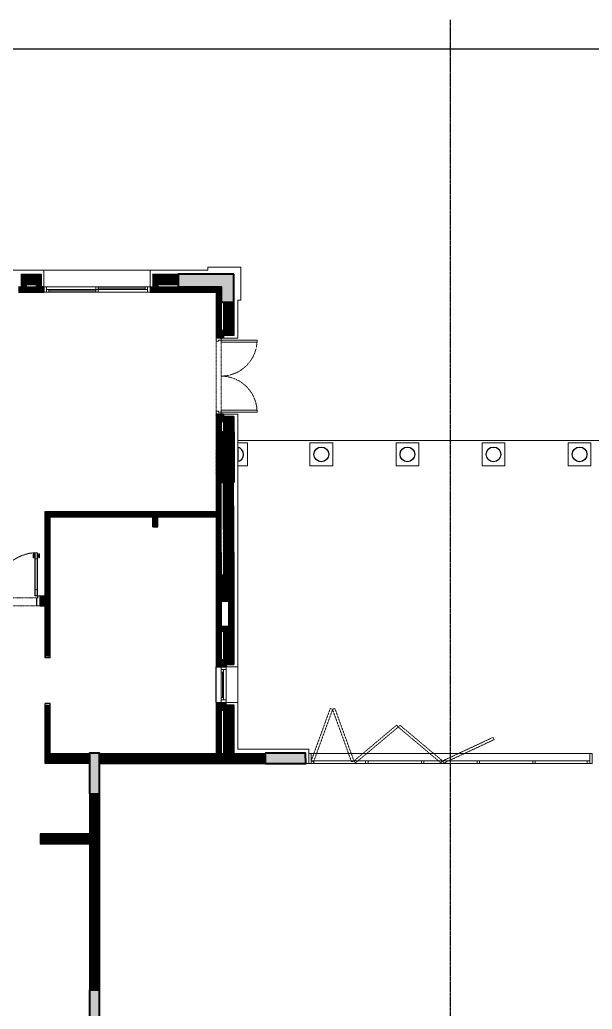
# Model space of a CAD drawing. Header units: inches. Extents: x 230831 to 416194, y 441295 to 526666.
# Drawn here: x 383489 to 394794, y 503945 to 523472 of the extents above; entities that cross this region are included whole.
import ezdxf

# ---------------------------------------------------------------- set-up
doc = ezdxf.new("R2010")
doc.units = ezdxf.units.IN
doc.header["$MEASUREMENT"] = 0
for name, pattern in [('xref grd floor$0$CENTER', [2, 1.25, -0.25, 0.25, -0.25]), ('xref grd floor$0$HIDDEN', [0.375, 0.25, -0.125]), ('xref grd floor$0$HIDDEN2', [0.1875, 0.125, -0.0625]), ('xref grd floor$0$XREF-V2-GF_COLS$0$XREF-V-COLS-GF$0$CENTER2', [1.125, 0.75, -0.125, 0.125, -0.125])]:
    doc.linetypes.add(name, pattern=pattern)
for name, color, linetype, lineweight in [('1', 1, 'Continuous', 50), ('xref grd floor$0$A-DOOR', 134, 'Continuous', 18), ('xref grd floor$0$A-FLOR-HIDN', 252, 'xref grd floor$0$HIDDEN', 0), ('xref grd floor$0$A-FLOR-STRS', 2, 'Continuous', 18), ('xref grd floor$0$A-FLOR-TILE', 8, 'Continuous', 9), ('xref grd floor$0$A-GLAZ', 134, 'Continuous', 18), ('xref grd floor$0$A-WALL-TILE', 8, 'Continuous', 9), ('xref grd floor$0$XREF-V2-GF_COLS$0$A-COLS', 5, 'Continuous', 40), ('xref grd floor$0$XREF-V2-GF_COLS$0$A-COLS-PATT', 253, 'Continuous', 20)]:
    doc.layers.add(name, color=color, linetype=linetype, lineweight=lineweight)
doc.layers.add('xref grd floor$0$A-WALL', color=7, linetype='Continuous')
doc.layers.add('xref grd floor$0$CQ Wall hatch_CHB', color=8, linetype='Continuous')
pattern_1 = [(45, (20869.716, 76050.643), (-13.258252, 13.258252), [])]

# ---------------------------------------------------------------- blocks, each defined once
blk = doc.blocks.new('xref grd floor$0$DR - 1550')
at = {"color": 253, "linetype": 'xref grd floor$0$HIDDEN2'}
for p, q in [((40, 100), (1460, 100)), ((60, 0), (1440, 0))]:
    blk.add_line(p, q, dxfattribs=at)
for points in [[(40, 100), (40, 810), (80, 810), (80, 100), (40, 100)], [(1460, 100), (1460, 810), (1420, 810), (1420, 100), (1460, 100)]]:
    blk.add_lwpolyline(points)
for points in [[(0, 90), (10, 90), (10, 100), (40, 100), (40, 50), (60, 50), (60, 0), (10, 0), (10, 10), (0, 10)], [(1500, 90), (1490, 90), (1490, 100), (1460, 100), (1460, 50), (1440, 50), (1440, 0), (1490, 0), (1490, 10), (1500, 10)]]:
    blk.add_lwpolyline(points, close=True)
at = {"linetype": 'xref grd floor$0$HIDDEN2'}
for centre, start, end in [((38, 99), 0.0731, 86.5576), ((1462, 99), 93.4424, 179.9269)]:
    blk.add_arc(centre, 712, start, end, dxfattribs=at)
blk = doc.blocks.new('*U48')
for p, q in [((-873, 1028), (-873, 948)), ((-869, 1008), (-859, 1008)), ((-869, 1008), (-869, 968)), ((-859, 1008), (-859, 968)), ((-855, 1008), (-850, 1008)), ((-855, 1008), (-855, 968)), ((-800, 1050), (-850, 1050)), ((-850, 1050), (-800, 1050)), ((-850, 200), (-850, 1050)), ((-804, 1046), (-846, 1046)), ((-846, 204), (-846, 1046)), ((-804, 1046), (-804, 204)), ((-800, 1050), (-800, 200)), ((-795, 1008), (-800, 1008)), ((-795, 1008), (-795, 968)), ((-781, 1008), (-791, 1008)), ((-791, 1008), (-791, 968)), ((-781, 1008), (-781, 968)), ((-777, 1028), (-777, 948)), ((777, 1028), (777, 948)), ((781, 1008), (781, 968)), ((781, 1008), (791, 1008)), ((791, 1008), (791, 968)), ((795, 1008), (795, 968)), ((795, 1008), (800, 1008)), ((800, 1050), (800, 200)), ((850, 1050), (800, 1050)), ((800, 1050), (850, 1050)), ((804, 1046), (804, 204)), ((804, 1046), (846, 1046)), ((846, 204), (846, 1046)), ((850, 200), (850, 1050)), ((855, 1008), (850, 1008)), ((855, 1008), (855, 968)), ((869, 1008), (859, 1008)), ((859, 1008), (859, 968)), ((869, 1008), (869, 968)), ((873, 1028), (873, 948)), ((-869, 968), (-859, 968)), ((-855, 968), (-850, 968)), ((-804, 926), (-846, 926)), ((-795, 968), (-800, 968)), ((-781, 968), (-791, 968)), ((781, 968), (791, 968)), ((795, 968), (800, 968)), ((804, 926), (846, 926)), ((855, 968), (850, 968)), ((869, 968), (859, 968)), ((-800, 200), (-850, 200)), ((800, 200), (850, 200))]:
    blk.add_line(p, q)
at = {"color": 253, "linetype": 'xref grd floor$0$HIDDEN2'}
for p, q in [((-830, 160), (830, 160)), ((830, 0), (-830, 0))]:
    blk.add_line(p, q, dxfattribs=at)
for points in [[(-888, 1020), (-888, 956)], [(-878, 1026), (-878, 949)], [(-772, 1026), (-772, 949)], [(-762, 1020), (-762, 956)], [(762, 1020), (762, 956)], [(772, 1026), (772, 949)], [(878, 1026), (878, 949)], [(888, 1020), (888, 956)]]:
    blk.add_lwpolyline(points)
for points in [[(-873, 1028), (-873, 948, -2.191511)], [(-777, 1028), (-777, 948, 2.191511)], [(777, 1028), (777, 948, -2.191511)], [(873, 1028), (873, 948, 2.191511)]]:
    blk.add_lwpolyline(points, format="xyb")
at = {"flags": 128}
for points in [[(-846, 926), (-804, 926), (-804, 1046), (-846, 1046)], [(846, 926), (804, 926), (804, 1046), (846, 1046)], [(-846, 204), (-804, 204), (-804, 324), (-846, 324)], [(846, 204), (804, 204), (804, 324), (846, 324)]]:
    blk.add_lwpolyline(points, close=True, dxfattribs=at)
for points in [[(-900, 200), (-850, 200), (-850, 160), (-830, 160), (-830, 0), (-900, 0)], [(-896, 196), (-854, 196), (-854, 156), (-834, 156), (-834, 4), (-896, 4)], [(900, 200), (850, 200), (850, 160), (830, 160), (830, 0), (900, 0)], [(896, 196), (854, 196), (854, 156), (834, 156), (834, 4), (896, 4)]]:
    blk.add_lwpolyline(points, close=True)
for centre, start, end in [((-861, 988), 106.2602, 129.7918), ((-789, 988), 50.2082, 73.7398), ((789, 988), 106.2602, 129.7918), ((861, 988), 50.2082, 73.7398), ((-861, 988), 230.2082, 253.7398), ((-789, 988), 286.2602, 309.7918), ((789, 988), 230.2082, 253.7398), ((861, 988), 286.2602, 309.7918)]:
    blk.add_arc(centre, 41.7, start, end)
at = {"linetype": 'xref grd floor$0$CENTER', "ltscale": 0.4}
for centre, start, end in [((-853, 199), 0.0777, 86.4509), ((853, 199), 93.5491, 179.9223)]:
    blk.add_arc(centre, 853, start, end, dxfattribs=at)
blk = doc.blocks.new('xref grd floor$0$XREF-V2-GF_COLS')
at = {"layer": 'xref grd floor$0$XREF-V2-GF_COLS$0$A-COLS-PATT'}
for points in [[(261451, 505154), (260384, 504889), (260444, 504646), (261269, 504851), (261342, 504560), (261584, 504620)], [(262444, 501166), (262153, 501093), (261911, 502064), (262202, 502136)], [(262765, 498840), (263007, 498900), (262887, 499385), (262644, 499325)], [(264336, 496129), (264384, 495935), (265161, 496128), (265112, 496322)], [(261162, 494515), (261356, 494563), (261163, 495339), (260969, 495291)], [(262290, 489980), (262484, 490029), (262291, 490805), (262097, 490757)]]:
    blk.add_hatch(color=256, dxfattribs=at).paths.add_polyline_path(points)
at = {"layer": 'Defpoints', "linetype": 'xref grd floor$0$XREF-V2-GF_COLS$0$XREF-V-COLS-GF$0$CENTER2'}
blk.add_line((273204, 475645), (264392, 511061), dxfattribs=at)
at = {"layer": 'xref grd floor$0$XREF-V2-GF_COLS$0$A-COLS'}
for points in [[(261451, 505154), (260384, 504889), (260444, 504646), (261269, 504851), (261342, 504560), (261584, 504620)], [(261451, 505154), (260384, 504889), (260444, 504646), (261269, 504851), (261342, 504560), (261584, 504620)], [(262444, 501166), (262153, 501093), (261911, 502064), (262202, 502136)], [(262444, 501166), (262153, 501093), (261911, 502064), (262202, 502136)], [(262765, 498840), (263007, 498900), (262887, 499385), (262644, 499325)], [(262765, 498840), (263007, 498900), (262887, 499385), (262644, 499325)], [(264336, 496129), (264384, 495935), (265161, 496128), (265112, 496322)], [(264336, 496129), (264384, 495935), (265161, 496128), (265112, 496322)], [(261162, 494515), (261356, 494563), (261163, 495339), (260969, 495291)], [(261162, 494515), (261356, 494563), (261163, 495339), (260969, 495291)], [(262290, 489980), (262484, 490029), (262291, 490805), (262097, 490757)], [(262290, 489980), (262484, 490029), (262291, 490805), (262097, 490757)]]:
    blk.add_lwpolyline(points, close=True, dxfattribs=at)
blk = doc.blocks.new('xref grd floor$0$stonecladding')
at = {"layer": 'xref grd floor$0$A-WALL-TILE'}
for p, q in [((9830, 44041, 0), (19410, 44041, 0)), ((19410, 44041, 0), (19410, 44101, 0)), ((20060, 44101, 0), (19410, 44101, 0)), ((20060, 43451, 0), (20060, 44101, 0)), ((20060, 43451, 0), (20000, 43451, 0))]:
    blk.add_line(p, q, dxfattribs=at)
at = {"layer": 'xref grd floor$0$A-WALL-TILE', "elevation": 0}
for points in [[(20000, 42701), (20000, 43451)], [(21400, 34506), (21400, 34586), (20000, 34586), (20000, 41201)]]:
    blk.add_lwpolyline(points, dxfattribs=at)
blk = doc.blocks.new('mak ground floor plan')
at = {"layer": 'xref grd floor$0$CQ Wall hatch_CHB'}
h = blk.add_hatch(dxfattribs=at)
h.set_pattern_fill('ANSI31,_O', color=8, scale=150)
h.set_pattern_definition(pattern_1)
h.paths.add_polyline_path([(36990, 120011), (36590, 120011), (36590, 119761), (36540, 119761), (36540, 119661), (36590, 119661), (36990, 119661), (37040, 119661), (37040, 119761), (36990, 119761)])
h.paths.add_polyline_path([(36890, 119811), (36890, 119761), (36690, 119761), (36690, 119811)], flags=16)
h = blk.add_hatch(dxfattribs=at)
h.set_pattern_fill('ANSI31,_O', color=8, scale=150)
h.set_pattern_definition(pattern_1)
h.paths.add_polyline_path([(40790, 119461), (40590, 119461), (40590, 118901), (40540, 118901), (40540, 119461), (40540, 119761), (39690, 119761), (39290, 119761), (39290, 119811), (39690, 119811), (39690, 120011), (39190, 120011), (39190, 119761), (39140, 119761), (39140, 119661), (39190, 119661), (40440, 119661), (40440, 118751), (40590, 118751), (40590, 118801), (40790, 118801)])
h = blk.add_hatch(dxfattribs=at)
h.set_pattern_fill('ANSI31,_O', color=8, scale=150)
h.set_pattern_definition(pattern_1)
h.paths.add_polyline_path([(40790, 113566), (40690, 113566), (40690, 113066), (40540, 113066), (40540, 113566), (40540, 113566), (40540, 114066), (40532, 115901), (40490, 115901), (40490, 116901), (40540, 116901), (40540, 117101), (40590, 117101), (40590, 116901), (40790, 116901), (40790, 117201), (40590, 117201), (40590, 117251), (40440, 117251), (40440, 115326), (37065, 115326), (37065, 113666), (36965, 113666), (36965, 113466), (37065, 113466), (37065, 112464), (37165, 112464), (37165, 115226), (39190, 115226), (39190, 115026), (39290, 115026), (39290, 115226), (40440, 115226), (40440, 112261), (40640, 112261), (40640, 112311), (40790, 112311)])
h.paths.add_polyline_path([(40590, 112966), (40590, 112411), (40540, 112411), (40540, 112966)], flags=16)
h = blk.add_hatch(dxfattribs=at)
h.set_pattern_fill('ANSI31,_O', color=8, scale=150)
h.set_pattern_definition(pattern_1)
h.paths.add_polyline_path([(40540, 114066), (40540, 115901), (40582, 115901), (40582, 114066)])
h.paths.add_polyline_path([(40790, 113566), (40540, 113566), (40540, 114066), (40532, 115901), (40490, 115901), (40490, 116901), (40790, 116901), (40790, 115901), (40782, 115901), (40790, 114066), (40790, 114066)])
h = blk.add_hatch(dxfattribs=at)
h.set_pattern_fill('ANSI31,_O', color=8, scale=150)
h.set_pattern_definition(pattern_1)
h.paths.add_polyline_path([(37940, 110556), (37165, 110556), (37165, 111514), (37065, 111514), (37065, 110356), (37940, 110356)])
h = blk.add_hatch(dxfattribs=at)
h.set_pattern_fill('ANSI31,_O', color=8, scale=150)
h.set_pattern_definition(pattern_1)
h.paths.add_polyline_path([(41410, 110556), (40790, 110556), (40790, 111511), (40640, 111511), (40640, 111561), (40440, 111561), (40440, 110556), (38140, 110556), (38140, 110356), (41410, 110356)])
h.paths.add_polyline_path([(40540, 110556), (40540, 111411), (40590, 111411), (40590, 110556)], flags=16)
h = blk.add_hatch(dxfattribs=at)
h.set_pattern_fill('ANSI31,_O', color=8, scale=150)
h.set_pattern_definition(pattern_1)
h.paths.add_polyline_path([(38140, 109757), (37940, 109757), (37940, 108966), (36965, 108966), (36965, 108766), (37940, 108766), (37940, 105884), (38140, 105884)])
at = {"layer": 'Defpoints'}
blk.add_lwpolyline([(69270, 124451), (20870, 124451), (20870, 76051), (69270, 76051)], close=True, dxfattribs=at)
blk.add_lwpolyline([(69270, 124451), (20870, 124451), (20870, 76051), (69270, 76051)], close=True, dxfattribs=at)
at = {"layer": 'xref grd floor$0$A-DOOR'}
for p, q in [((40590, 112161, 0), (40540, 112161, 0)), ((40590, 112161, 0), (40540, 112161, 0)), ((40590, 112161, 0), (40540, 112161, 0)), ((40565, 112161, 0), (40565, 111661, 0)), ((40565, 112161, 0), (40565, 111661, 0)), ((40565, 112161, 0), (40565, 111661, 0)), ((40590, 111661, 0), (40540, 111661, 0)), ((40590, 111661, 0), (40540, 111661, 0)), ((40590, 111661, 0), (40540, 111661, 0))]:
    blk.add_line(p, q, dxfattribs=at)
at = {"layer": 'xref grd floor$0$A-DOOR', "elevation": 0}
for points in [[(40640, 112261), (40540, 112261), (40540, 111561), (40640, 111561)], [(40640, 112261), (40540, 112261), (40540, 112211), (40640, 112211)], [(40640, 112261), (40540, 112261), (40540, 111561), (40640, 111561)], [(40640, 112261), (40540, 112261), (40540, 112211), (40640, 112211)], [(40640, 112261), (40540, 112261), (40540, 111561), (40640, 111561)], [(40640, 112261), (40540, 112261), (40540, 112211), (40640, 112211)], [(40590, 112211), (40540, 112211), (40540, 111611), (40590, 111611)], [(40590, 112211), (40540, 112211), (40540, 111611), (40590, 111611)], [(40590, 112211), (40540, 112211), (40540, 111611), (40590, 111611)], [(40640, 111561), (40540, 111561), (40540, 111611), (40640, 111611)], [(40640, 111561), (40540, 111561), (40540, 111611), (40640, 111611)], [(40640, 111561), (40540, 111561), (40540, 111611), (40640, 111611)]]:
    blk.add_lwpolyline(points, close=True, dxfattribs=at)
at = {"layer": 'xref grd floor$0$A-FLOR-HIDN', "ltscale": 0.5, "elevation": 0}
for points in [[(42696, 111440), (42743, 111423), (42367, 110389), (42320, 110406)], [(42696, 111440), (42743, 111423), (42367, 110389), (42320, 110406)], [(42696, 111440), (42743, 111423), (42367, 110389), (42320, 110406)], [(42788, 111440), (42741, 111423), (43117, 110389), (43164, 110406)], [(42788, 111440), (42741, 111423), (43117, 110389), (43164, 110406)], [(42788, 111440), (42741, 111423), (43117, 110389), (43164, 110406)], [(44007, 111113), (44039, 111075), (43196, 110368), (43164, 110406)], [(44007, 111113), (44039, 111075), (43196, 110368), (43164, 110406)], [(44007, 111113), (44039, 111075), (43196, 110368), (43164, 110406)], [(44071, 111113), (44039, 111075), (44881, 110368), (44914, 110406)], [(44071, 111113), (44039, 111075), (44881, 110368), (44914, 110406)], [(44071, 111113), (44039, 111075), (44881, 110368), (44914, 110406)], [(45910, 110871), (45932, 110826), (44935, 110361), (44914, 110406)], [(45910, 110871), (45932, 110826), (44935, 110361), (44914, 110406)], [(45910, 110871), (45932, 110826), (44935, 110361), (44914, 110406)]]:
    blk.add_lwpolyline(points, close=True, dxfattribs=at)
at = {"layer": 'xref grd floor$0$A-FLOR-STRS'}
blk.add_line((40870, 116731, 0), (49270, 116731, 0), dxfattribs=at)
blk.add_line((40870, 116731, 0), (49270, 116731, 0), dxfattribs=at)
blk.add_line((40870, 116731, 0), (49270, 116731, 0), dxfattribs=at)
at = {"layer": 'xref grd floor$0$A-FLOR-TILE'}
blk.add_line((42270, 110356, 0), (42210, 110356, 0), dxfattribs=at)
blk.add_line((42270, 110356, 0), (42210, 110356, 0), dxfattribs=at)
blk.add_line((42270, 110356, 0), (42210, 110356, 0), dxfattribs=at)
at = {"layer": 'xref grd floor$0$A-GLAZ'}
for p, q in [((37040, 119761, 0), (39140, 119761, 0)), ((37040, 119761, 0), (39140, 119761, 0)), ((37040, 119761, 0), (39140, 119761, 0)), ((37040, 119761, 0), (39140, 119761, 0)), ((37040, 119761, 0), (39140, 119761, 0)), ((37040, 119761, 0), (39140, 119761, 0)), ((37090, 119661, 0), (37090, 119761, 0)), ((37090, 119661, 0), (37090, 119761, 0)), ((37090, 119661, 0), (37090, 119761, 0)), ((37090, 119661, 0), (37090, 119761, 0)), ((37090, 119661, 0), (37090, 119761, 0)), ((37090, 119661, 0), (37090, 119761, 0)), ((37090, 119711, 0), (39090, 119711, 0)), ((37090, 119711, 0), (39090, 119711, 0)), ((37090, 119711, 0), (39090, 119711, 0)), ((37090, 119711, 0), (39090, 119711, 0)), ((37090, 119711, 0), (39090, 119711, 0)), ((37090, 119711, 0), (39090, 119711, 0)), ((37140, 119661, 0), (37140, 119711, 0)), ((37140, 119661, 0), (37140, 119711, 0)), ((37140, 119661, 0), (37140, 119711, 0)), ((37140, 119661, 0), (37140, 119711, 0)), ((37140, 119661, 0), (37140, 119711, 0)), ((37140, 119661, 0), (37140, 119711, 0)), ((38064, 119661, 0), (38064, 119761, 0)), ((38064, 119661, 0), (38064, 119761, 0)), ((38064, 119661, 0), (38064, 119761, 0)), ((38064, 119661, 0), (38064, 119761, 0)), ((38064, 119661, 0), (38064, 119761, 0)), ((38064, 119661, 0), (38064, 119761, 0)), ((38114, 119661, 0), (38114, 119761, 0)), ((38114, 119661, 0), (38114, 119761, 0)), ((38114, 119661, 0), (38114, 119761, 0)), ((38114, 119661, 0), (38114, 119761, 0)), ((38114, 119661, 0), (38114, 119761, 0)), ((38114, 119661, 0), (38114, 119761, 0)), ((39040, 119736, 0), (38114, 119736, 0)), ((39040, 119736, 0), (38114, 119736, 0)), ((39040, 119736, 0), (38114, 119736, 0)), ((39040, 119736, 0), (38114, 119736, 0)), ((39040, 119736, 0), (38114, 119736, 0)), ((39040, 119736, 0), (38114, 119736, 0)), ((39040, 119711, 0), (39040, 119761, 0)), ((39040, 119711, 0), (39040, 119761, 0)), ((39040, 119711, 0), (39040, 119761, 0)), ((39040, 119711, 0), (39040, 119761, 0)), ((39040, 119711, 0), (39040, 119761, 0)), ((39040, 119711, 0), (39040, 119761, 0)), ((39090, 119661, 0), (39090, 119761, 0)), ((39090, 119661, 0), (39090, 119761, 0)), ((39090, 119661, 0), (39090, 119761, 0)), ((39090, 119661, 0), (39090, 119761, 0)), ((39090, 119661, 0), (39090, 119761, 0)), ((39090, 119661, 0), (39090, 119761, 0)), ((37040, 119661, 0), (39140, 119661, 0)), ((37040, 119661, 0), (39140, 119661, 0)), ((37040, 119661, 0), (39140, 119661, 0)), ((37040, 119661, 0), (39140, 119661, 0)), ((37040, 119661, 0), (39140, 119661, 0)), ((37040, 119661, 0), (39140, 119661, 0)), ((37140, 119686, 0), (38064, 119686, 0)), ((37140, 119686, 0), (38064, 119686, 0)), ((37140, 119686, 0), (38064, 119686, 0)), ((37140, 119686, 0), (38064, 119686, 0)), ((37140, 119686, 0), (38064, 119686, 0)), ((37140, 119686, 0), (38064, 119686, 0)), ((42320, 110556, 0), (47820, 110556, 0)), ((42320, 110556, 0), (47820, 110556, 0)), ((42320, 110556, 0), (47820, 110556, 0)), ((42320, 110406, 0), (47820, 110406, 0)), ((42320, 110406, 0), (47820, 110406, 0)), ((42320, 110406, 0), (47820, 110406, 0)), ((42320, 110356, 0), (47770, 110356, 0)), ((42320, 110356, 0), (47770, 110356, 0)), ((42320, 110356, 0), (47770, 110356, 0))]:
    blk.add_line(p, q, dxfattribs=at)
at = {"layer": 'xref grd floor$0$A-GLAZ', "elevation": 0}
for points in [[(42270, 110356), (42320, 110356), (42320, 110556), (42270, 110556)], [(42270, 110356), (42320, 110356), (42320, 110556), (42270, 110556)], [(42270, 110356), (42320, 110356), (42320, 110556), (42270, 110556)], [(47820, 110356), (47870, 110356), (47870, 110556), (47820, 110556)], [(47820, 110356), (47870, 110356), (47870, 110556), (47820, 110556)], [(47820, 110356), (47870, 110356), (47870, 110556), (47820, 110556)], [(42320, 110356), (42370, 110356), (42370, 110406), (42320, 110406)], [(42320, 110356), (42370, 110356), (42370, 110406), (42320, 110406)], [(42320, 110356), (42370, 110356), (42370, 110406), (42320, 110406)], [(47770, 110356), (47820, 110356), (47820, 110406), (47770, 110406)], [(47770, 110356), (47820, 110356), (47820, 110406), (47770, 110406)], [(47770, 110356), (47820, 110356), (47820, 110406), (47770, 110406)]]:
    blk.add_lwpolyline(points, close=True, dxfattribs=at)
at = {"layer": 'xref grd floor$0$A-GLAZ'}
for points in [[(43445, 110356), (43395, 110356), (43395, 110406), (43445, 110406)], [(43445, 110356), (43395, 110356), (43395, 110406), (43445, 110406)], [(43445, 110356), (43395, 110356), (43395, 110406), (43445, 110406)], [(44545, 110356), (44495, 110356), (44495, 110406), (44545, 110406)], [(44545, 110356), (44495, 110356), (44495, 110406), (44545, 110406)], [(44545, 110356), (44495, 110356), (44495, 110406), (44545, 110406)], [(45595, 110356), (45645, 110356), (45645, 110406), (45595, 110406)], [(45595, 110356), (45645, 110356), (45645, 110406), (45595, 110406)], [(45595, 110356), (45645, 110356), (45645, 110406), (45595, 110406)], [(46695, 110356), (46745, 110356), (46745, 110406), (46695, 110406)], [(46695, 110356), (46745, 110356), (46745, 110406), (46695, 110406)], [(46695, 110356), (46745, 110356), (46745, 110406), (46695, 110406)]]:
    blk.add_lwpolyline(points, close=True, dxfattribs=at)
at = {"layer": 'xref grd floor$0$A-WALL'}
for p, q in [((36590, 120011, 0), (36590, 119761, 0)), ((36590, 120011, 0), (36990, 120011, 0)), ((36590, 120011, 0), (36590, 119761, 0)), ((36590, 120011, 0), (36990, 120011, 0)), ((36590, 120011, 0), (36590, 119761, 0)), ((36590, 120011, 0), (36990, 120011, 0)), ((36990, 120011, 0), (36990, 119761, 0)), ((36990, 120011, 0), (36990, 119761, 0)), ((36990, 120011, 0), (36990, 119761, 0)), ((39189, 120011, 0), (39690, 120011, 0)), ((39189, 120011, 0), (39690, 120011, 0)), ((39189, 120011, 0), (39690, 120011, 0)), ((39190, 120011, 0), (39190, 119761, 0)), ((39190, 120011, 0), (39190, 119761, 0)), ((39190, 120011, 0), (39190, 119761, 0)), ((36540, 119761, 0), (36590, 119761, 0)), ((36540, 119761, 0), (36590, 119761, 0)), ((36540, 119761, 0), (36590, 119761, 0)), ((37040, 119761, 0), (36990, 119761, 0)), ((37040, 119761, 0), (36990, 119761, 0)), ((37040, 119761, 0), (36990, 119761, 0)), ((37040, 119761, 0), (37040, 119661, 0)), ((37040, 119761, 0), (37040, 119661, 0)), ((37040, 119761, 0), (37040, 119661, 0)), ((39140, 119761, 0), (39190, 119761, 0)), ((39140, 119761, 0), (39140, 119661, 0)), ((39140, 119761, 0), (39190, 119761, 0)), ((39140, 119761, 0), (39140, 119661, 0)), ((39140, 119761, 0), (39190, 119761, 0)), ((39140, 119761, 0), (39140, 119661, 0)), ((36540, 119661, 0), (37040, 119661, 0)), ((36540, 119661, 0), (37040, 119661, 0)), ((36540, 119661, 0), (37040, 119661, 0)), ((39140, 119661, 0), (40440, 119661, 0)), ((39140, 119661, 0), (40440, 119661, 0)), ((39140, 119661, 0), (40440, 119661, 0)), ((40440, 119661, 0), (40440, 118751, 0)), ((40440, 119661, 0), (40440, 118751, 0)), ((40440, 119661, 0), (40440, 118751, 0)), ((40790, 119461, 0), (40790, 118801, 0)), ((40790, 119461, 0), (40790, 118801, 0)), ((40790, 119461, 0), (40790, 118801, 0)), ((40590, 118751, 0), (40440, 118751, 0)), ((40590, 118751, 0), (40440, 118751, 0)), ((40590, 118751, 0), (40440, 118751, 0)), ((40590, 118801, 0), (40590, 118751, 0)), ((40790, 118801, 0), (40590, 118801, 0)), ((40590, 118801, 0), (40590, 118751, 0)), ((40790, 118801, 0), (40590, 118801, 0)), ((40590, 118801, 0), (40590, 118751, 0)), ((40790, 118801, 0), (40590, 118801, 0)), ((40440, 117251, 0), (40440, 115326, 0)), ((40590, 117251, 0), (40440, 117251, 0)), ((40440, 117251, 0), (40440, 115326, 0)), ((40590, 117251, 0), (40440, 117251, 0)), ((40440, 117251, 0), (40440, 115326, 0)), ((40590, 117251, 0), (40440, 117251, 0)), ((40590, 117251, 0), (40590, 117201, 0)), ((40590, 117251, 0), (40590, 117201, 0)), ((40590, 117251, 0), (40590, 117201, 0)), ((40790, 117201, 0), (40590, 117201, 0)), ((40790, 117201, 0), (40590, 117201, 0)), ((40790, 117201, 0), (40590, 117201, 0)), ((40790, 117201, 0), (40790, 116901, 0)), ((40790, 117201, 0), (40790, 116901, 0)), ((40790, 117201, 0), (40790, 116901, 0)), ((40870, 116601, 0), (40870, 116311, 0)), ((40870, 116601, 0), (40870, 116311, 0)), ((40870, 116601, 0), (40870, 116311, 0)), ((40781, 115903, 0), (40790, 114066, 0)), ((40781, 115903, 0), (40790, 114066, 0)), ((40781, 115903, 0), (40790, 114066, 0)), ((37065, 115326, 0), (40440, 115326, 0)), ((37065, 113666, 0), (37065, 115326, 0)), ((37065, 115326, 0), (40440, 115326, 0)), ((37065, 113666, 0), (37065, 115326, 0)), ((37065, 115326, 0), (40440, 115326, 0)), ((37065, 113666, 0), (37065, 115326, 0)), ((37165, 115226, 0), (39190, 115226, 0)), ((37165, 112439, 0), (37165, 115226, 0)), ((37165, 115226, 0), (39190, 115226, 0)), ((37165, 112439, 0), (37165, 115226, 0)), ((37165, 115226, 0), (39190, 115226, 0)), ((37165, 112439, 0), (37165, 115226, 0)), ((39190, 115026, 0), (39190, 115226, 0)), ((39190, 115026, 0), (39190, 115226, 0)), ((39190, 115026, 0), (39190, 115226, 0)), ((39290, 115226, 0), (40440, 115226, 0)), ((39290, 115026, 0), (39290, 115226, 0)), ((39290, 115226, 0), (40440, 115226, 0)), ((39290, 115026, 0), (39290, 115226, 0)), ((39290, 115226, 0), (40440, 115226, 0)), ((39290, 115026, 0), (39290, 115226, 0)), ((40440, 115226, 0), (40440, 112261, 0)), ((40440, 115226, 0), (40440, 112261, 0)), ((40440, 115226, 0), (40440, 112261, 0)), ((39190, 115026, 0), (39290, 115026, 0)), ((39190, 115026, 0), (39290, 115026, 0)), ((39190, 115026, 0), (39290, 115026, 0)), ((36965, 113466, 0), (36965, 113666, 0)), ((36965, 113666, 0), (37065, 113666, 0)), ((36965, 113466, 0), (36965, 113666, 0)), ((36965, 113666, 0), (37065, 113666, 0)), ((36965, 113466, 0), (36965, 113666, 0)), ((36965, 113666, 0), (37065, 113666, 0)), ((36965, 113466, 0), (37065, 113466, 0)), ((36965, 113466, 0), (37065, 113466, 0)), ((36965, 113466, 0), (37065, 113466, 0)), ((37065, 112439, 0), (37065, 113466, 0)), ((37065, 112439, 0), (37065, 113466, 0)), ((37065, 112439, 0), (37065, 113466, 0)), ((40540, 113566, 0), (40540, 113066, 0)), ((40540, 113566, 0), (40540, 113066, 0)), ((40540, 113566, 0), (40540, 113066, 0)), ((40690, 113566, 0), (40690, 113066, 0)), ((40690, 113566, 0), (40690, 113066, 0)), ((40690, 113566, 0), (40690, 113066, 0)), ((40790, 113566, 0), (40790, 112311, 0)), ((40790, 113566, 0), (40790, 112311, 0)), ((40790, 113566, 0), (40790, 112311, 0)), ((40540, 113066, 0), (40690, 113066, 0)), ((40540, 113066, 0), (40690, 113066, 0)), ((40540, 113066, 0), (40690, 113066, 0)), ((37165, 112439, 0), (37065, 112439, 0)), ((37165, 112439, 0), (37065, 112439, 0)), ((37165, 112439, 0), (37065, 112439, 0)), ((40640, 112311, 0), (40790, 112311, 0)), ((40640, 112311, 0), (40640, 112261, 0)), ((40640, 112311, 0), (40790, 112311, 0)), ((40640, 112311, 0), (40640, 112261, 0)), ((40640, 112311, 0), (40790, 112311, 0)), ((40640, 112311, 0), (40640, 112261, 0)), ((40440, 112261, 0), (40640, 112261, 0)), ((40440, 112261, 0), (40640, 112261, 0)), ((40440, 112261, 0), (40640, 112261, 0)), ((37065, 110356, 0), (37065, 111539, 0)), ((37165, 111539, 0), (37065, 111539, 0)), ((37065, 110356, 0), (37065, 111539, 0)), ((37165, 111539, 0), (37065, 111539, 0)), ((37065, 110356, 0), (37065, 111539, 0)), ((37165, 111539, 0), (37065, 111539, 0)), ((37165, 110556, 0), (37165, 111539, 0)), ((37165, 110556, 0), (37165, 111539, 0)), ((37165, 110556, 0), (37165, 111539, 0)), ((40440, 111561, 0), (40440, 110556, 0)), ((40440, 111561, 0), (40640, 111561, 0)), ((40440, 111561, 0), (40440, 110556, 0)), ((40440, 111561, 0), (40640, 111561, 0)), ((40440, 111561, 0), (40440, 110556, 0)), ((40440, 111561, 0), (40640, 111561, 0)), ((40640, 111511, 0), (40640, 111561, 0)), ((40640, 111511, 0), (40640, 111561, 0)), ((40640, 111511, 0), (40640, 111561, 0)), ((40640, 111511, 0), (40790, 111511, 0)), ((40640, 111511, 0), (40790, 111511, 0)), ((40640, 111511, 0), (40790, 111511, 0)), ((40790, 111511, 0), (40790, 110556, 0)), ((40790, 111511, 0), (40790, 110556, 0)), ((40790, 111511, 0), (40790, 110556, 0)), ((37165, 110556, 0), (37940, 110556, 0)), ((37165, 110556, 0), (37940, 110556, 0)), ((37165, 110556, 0), (37940, 110556, 0)), ((38140, 110556, 0), (40440, 110556, 0)), ((38140, 110556, 0), (40440, 110556, 0)), ((38140, 110556, 0), (40440, 110556, 0)), ((40790, 110556, 0), (41410, 110556, 0)), ((40790, 110556, 0), (41410, 110556, 0)), ((40790, 110556, 0), (41410, 110556, 0)), ((37940, 110356, 0), (37065, 110356, 0)), ((37940, 110356, 0), (37065, 110356, 0)), ((37940, 110356, 0), (37065, 110356, 0)), ((38140, 110356, 0), (41410, 110356, 0)), ((38140, 110356, 0), (41410, 110356, 0)), ((38140, 110356, 0), (41410, 110356, 0)), ((37940, 109757, 0), (37940, 108966, 0)), ((37940, 109757, 0), (37940, 108966, 0)), ((37940, 109757, 0), (37940, 108966, 0)), ((38140, 109757, 0), (38140, 105884, 0)), ((38140, 109757, 0), (38140, 105884, 0)), ((38140, 109757, 0), (38140, 105884, 0)), ((37940, 108966, 0), (36965, 108966, 0)), ((36965, 108966, 0), (36965, 108766, 0)), ((37940, 108966, 0), (36965, 108966, 0)), ((36965, 108966, 0), (36965, 108766, 0)), ((37940, 108966, 0), (36965, 108966, 0)), ((36965, 108966, 0), (36965, 108766, 0)), ((37940, 108766, 0), (36965, 108766, 0)), ((37940, 108766, 0), (36965, 108766, 0)), ((37940, 108766, 0), (36965, 108766, 0)), ((37940, 108766, 0), (37940, 105884, 0)), ((37940, 108766, 0), (37940, 105884, 0)), ((37940, 108766, 0), (37940, 105884, 0))]:
    blk.add_line(p, q, dxfattribs=at)
at = {"layer": 'xref grd floor$0$A-WALL', "color": 1}
for p, q in [((36690, 119811, 0), (36690, 119761, 0)), ((36690, 119811, 0), (36890, 119811, 0)), ((36690, 119811, 0), (36690, 119761, 0)), ((36690, 119811, 0), (36890, 119811, 0)), ((36690, 119811, 0), (36690, 119761, 0)), ((36690, 119811, 0), (36890, 119811, 0)), ((36690, 119761, 0), (36890, 119761, 0)), ((36690, 119761, 0), (36890, 119761, 0)), ((36690, 119761, 0), (36890, 119761, 0)), ((36890, 119811, 0), (36890, 119761, 0)), ((36890, 119811, 0), (36890, 119761, 0)), ((36890, 119811, 0), (36890, 119761, 0)), ((39289, 119811, 0), (39690, 119811, 0)), ((39289, 119811, 0), (39690, 119811, 0)), ((39289, 119811, 0), (39690, 119811, 0)), ((39289, 119761, 0), (39690, 119761, 0)), ((39289, 119761, 0), (39690, 119761, 0)), ((39289, 119761, 0), (39690, 119761, 0)), ((39290, 119811, 0), (39290, 119761, 0)), ((39290, 119811, 0), (39290, 119761, 0)), ((39290, 119811, 0), (39290, 119761, 0)), ((40540, 119461, 0), (40540, 118901, 0)), ((40540, 119461, 0), (40540, 118901, 0)), ((40540, 119461, 0), (40540, 118901, 0)), ((40590, 119461, 0), (40590, 118901, 0)), ((40590, 119461, 0), (40590, 118901, 0)), ((40590, 119461, 0), (40590, 118901, 0)), ((40590, 118901, 0), (40540, 118901, 0)), ((40590, 118901, 0), (40540, 118901, 0)), ((40590, 118901, 0), (40540, 118901, 0)), ((40540, 117101, 0), (40540, 116901, 0)), ((40590, 117101, 0), (40540, 117101, 0)), ((40540, 117101, 0), (40540, 116901, 0)), ((40590, 117101, 0), (40540, 117101, 0)), ((40540, 117101, 0), (40540, 116901, 0)), ((40590, 117101, 0), (40540, 117101, 0)), ((40590, 117101, 0), (40590, 116901, 0)), ((40590, 117101, 0), (40590, 116901, 0)), ((40590, 117101, 0), (40590, 116901, 0)), ((40531, 115903, 0), (40540, 114066, 0)), ((40531, 115903, 0), (40540, 114066, 0)), ((40531, 115903, 0), (40540, 114066, 0)), ((40581, 115903, 0), (40590, 114066, 0)), ((40581, 115903, 0), (40590, 114066, 0)), ((40581, 115903, 0), (40590, 114066, 0)), ((40540, 112966, 0), (40540, 112411, 0)), ((40540, 112966, 0), (40590, 112966, 0)), ((40540, 112966, 0), (40540, 112411, 0)), ((40540, 112966, 0), (40590, 112966, 0)), ((40540, 112966, 0), (40540, 112411, 0)), ((40540, 112966, 0), (40590, 112966, 0)), ((40590, 112966, 0), (40590, 112411, 0)), ((40590, 112966, 0), (40590, 112411, 0)), ((40590, 112966, 0), (40590, 112411, 0)), ((40540, 112411, 0), (40590, 112411, 0)), ((40540, 112411, 0), (40590, 112411, 0)), ((40540, 112411, 0), (40590, 112411, 0)), ((40440, 111561, 0), (40440, 112261, 0)), ((40440, 111561, 0), (40440, 112261, 0)), ((40440, 111561, 0), (40440, 112261, 0)), ((40540, 111411, 0), (40540, 110556, 0)), ((40540, 111411, 0), (40590, 111411, 0)), ((40540, 111411, 0), (40540, 110556, 0)), ((40540, 111411, 0), (40590, 111411, 0)), ((40540, 111411, 0), (40540, 110556, 0)), ((40540, 111411, 0), (40590, 111411, 0)), ((40590, 111411, 0), (40590, 110556, 0)), ((40590, 111411, 0), (40590, 110556, 0)), ((40590, 111411, 0), (40590, 110556, 0)), ((40540, 110556, 0), (40590, 110556, 0)), ((40540, 110556, 0), (40590, 110556, 0)), ((40540, 110556, 0), (40590, 110556, 0))]:
    blk.add_line(p, q, dxfattribs=at)
at = {"layer": 'xref grd floor$0$A-WALL'}
for centre in [(42520, 116456, 0), (42520, 116456, 0), (42520, 116456, 0), (44220, 116456, 0), (44220, 116456, 0), (44220, 116456, 0), (45920, 116456, 0), (45920, 116456, 0), (45920, 116456, 0), (47620, 116456, 0), (47620, 116456, 0), (47620, 116456, 0)]:
    blk.add_circle(centre, 145, dxfattribs=at)
blk.add_arc((40840, 116456, 0), 145, 281.9405, 78.0595, dxfattribs=at)
blk.add_arc((40840, 116456, 0), 145, 281.9405, 78.0595, dxfattribs=at)
blk.add_arc((40840, 116456, 0), 145, 281.9405, 78.0595, dxfattribs=at)
at = {"layer": 'xref grd floor$0$A-WALL-TILE'}
for p, q in [((37040, 119761, 0), (37040, 120091, 0)), ((37040, 119761, 0), (37040, 120091, 0)), ((37040, 119761, 0), (37040, 120091, 0)), ((39140, 119761, 0), (39140, 120091, 0)), ((39140, 119761, 0), (39140, 120091, 0)), ((39140, 119761, 0), (39140, 120091, 0)), ((40590, 118751, 0), (40870, 118751, 0)), ((40590, 118751, 0), (40870, 118751, 0)), ((40590, 118751, 0), (40870, 118751, 0)), ((40590, 117251, 0), (40870, 117251, 0)), ((40590, 117251, 0), (40870, 117251, 0)), ((40590, 117251, 0), (40870, 117251, 0)), ((40540, 112261, 0), (40540, 111561, 0)), ((40540, 112261, 0), (40540, 111561, 0)), ((40540, 112261, 0), (40540, 111561, 0)), ((40640, 112261, 0), (40870, 112261, 0)), ((40640, 112261, 0), (40870, 112261, 0)), ((40640, 112261, 0), (40870, 112261, 0)), ((40640, 111561, 0), (40870, 111561, 0)), ((40640, 111561, 0), (40870, 111561, 0)), ((40640, 111561, 0), (40870, 111561, 0))]:
    blk.add_line(p, q, dxfattribs=at)
at = {"layer": 'xref grd floor$0$A-WALL-TILE', "elevation": 0}
blk.add_lwpolyline([(40870, 116231), (41065, 116231), (41065, 116681), (40870, 116681)], dxfattribs=at)
blk.add_lwpolyline([(40870, 116231), (41065, 116231), (41065, 116681), (40870, 116681)], dxfattribs=at)
blk.add_lwpolyline([(40870, 116231), (41065, 116231), (41065, 116681), (40870, 116681)], dxfattribs=at)
for points in [[(42745, 116231), (42295, 116231), (42295, 116681), (42745, 116681)], [(42745, 116231), (42295, 116231), (42295, 116681), (42745, 116681)], [(42745, 116231), (42295, 116231), (42295, 116681), (42745, 116681)], [(44445, 116231), (43995, 116231), (43995, 116681), (44445, 116681)], [(44445, 116231), (43995, 116231), (43995, 116681), (44445, 116681)], [(44445, 116231), (43995, 116231), (43995, 116681), (44445, 116681)], [(46145, 116231), (45695, 116231), (45695, 116681), (46145, 116681)], [(46145, 116231), (45695, 116231), (45695, 116681), (46145, 116681)], [(46145, 116231), (45695, 116231), (45695, 116681), (46145, 116681)], [(47845, 116231), (47395, 116231), (47395, 116681), (47845, 116681)], [(47845, 116231), (47395, 116231), (47395, 116681), (47845, 116681)], [(47845, 116231), (47395, 116231), (47395, 116681), (47845, 116681)]]:
    blk.add_lwpolyline(points, close=True, dxfattribs=at)
at = {"layer": 'xref grd floor$0$CQ Wall hatch_CHB', "color": 8}
blk.add_line((40540, 114066, 0), (40540, 116188, 0), dxfattribs=at)
at = {"rotation": 346.0285767170143}
blk.add_blockref('xref grd floor$0$XREF-V2-GF_COLS', (-334890, -307074, 0), dxfattribs=at)
blk.add_blockref('xref grd floor$0$XREF-V2-GF_COLS', (-334890, -307074, 0), dxfattribs=at)
blk.add_blockref('xref grd floor$0$XREF-V2-GF_COLS', (-334890, -307074, 0), dxfattribs=at)
at = {"layer": 'xref grd floor$0$A-DOOR', "xscale": -1}
for name, p, rotation in [('xref grd floor$0$DR - 1550', (40440, 117251, 0), 269.9999999999999), ('xref grd floor$0$DR - 1550', (40440, 117251, 0), 269.9999999999999), ('xref grd floor$0$DR - 1550', (40440, 117251, 0), 269.9999999999999), ('*U48', (36065, 113466, 0), 359.9999999999999), ('*U48', (36065, 113466, 0), 359.9999999999999), ('*U48', (36065, 113466, 0), 359.9999999999999)]:
    blk.add_blockref(name, p, dxfattribs=dict(at, rotation=rotation))
at = {"layer": 'xref grd floor$0$A-WALL'}
blk.add_blockref('xref grd floor$0$stonecladding', (20870, 76051), dxfattribs=at)
blk.add_blockref('xref grd floor$0$stonecladding', (20870, 76051), dxfattribs=at)
blk.add_blockref('xref grd floor$0$stonecladding', (20870, 76051), dxfattribs=at)

msp = doc.modelspace()

# ---------------------------------------------------------------- block references
at = {"layer": '1'}
msp.add_blockref('mak ground floor plan', (346924.167, 398438.759), dxfattribs=at)

doc.saveas('drawing.dxf')
